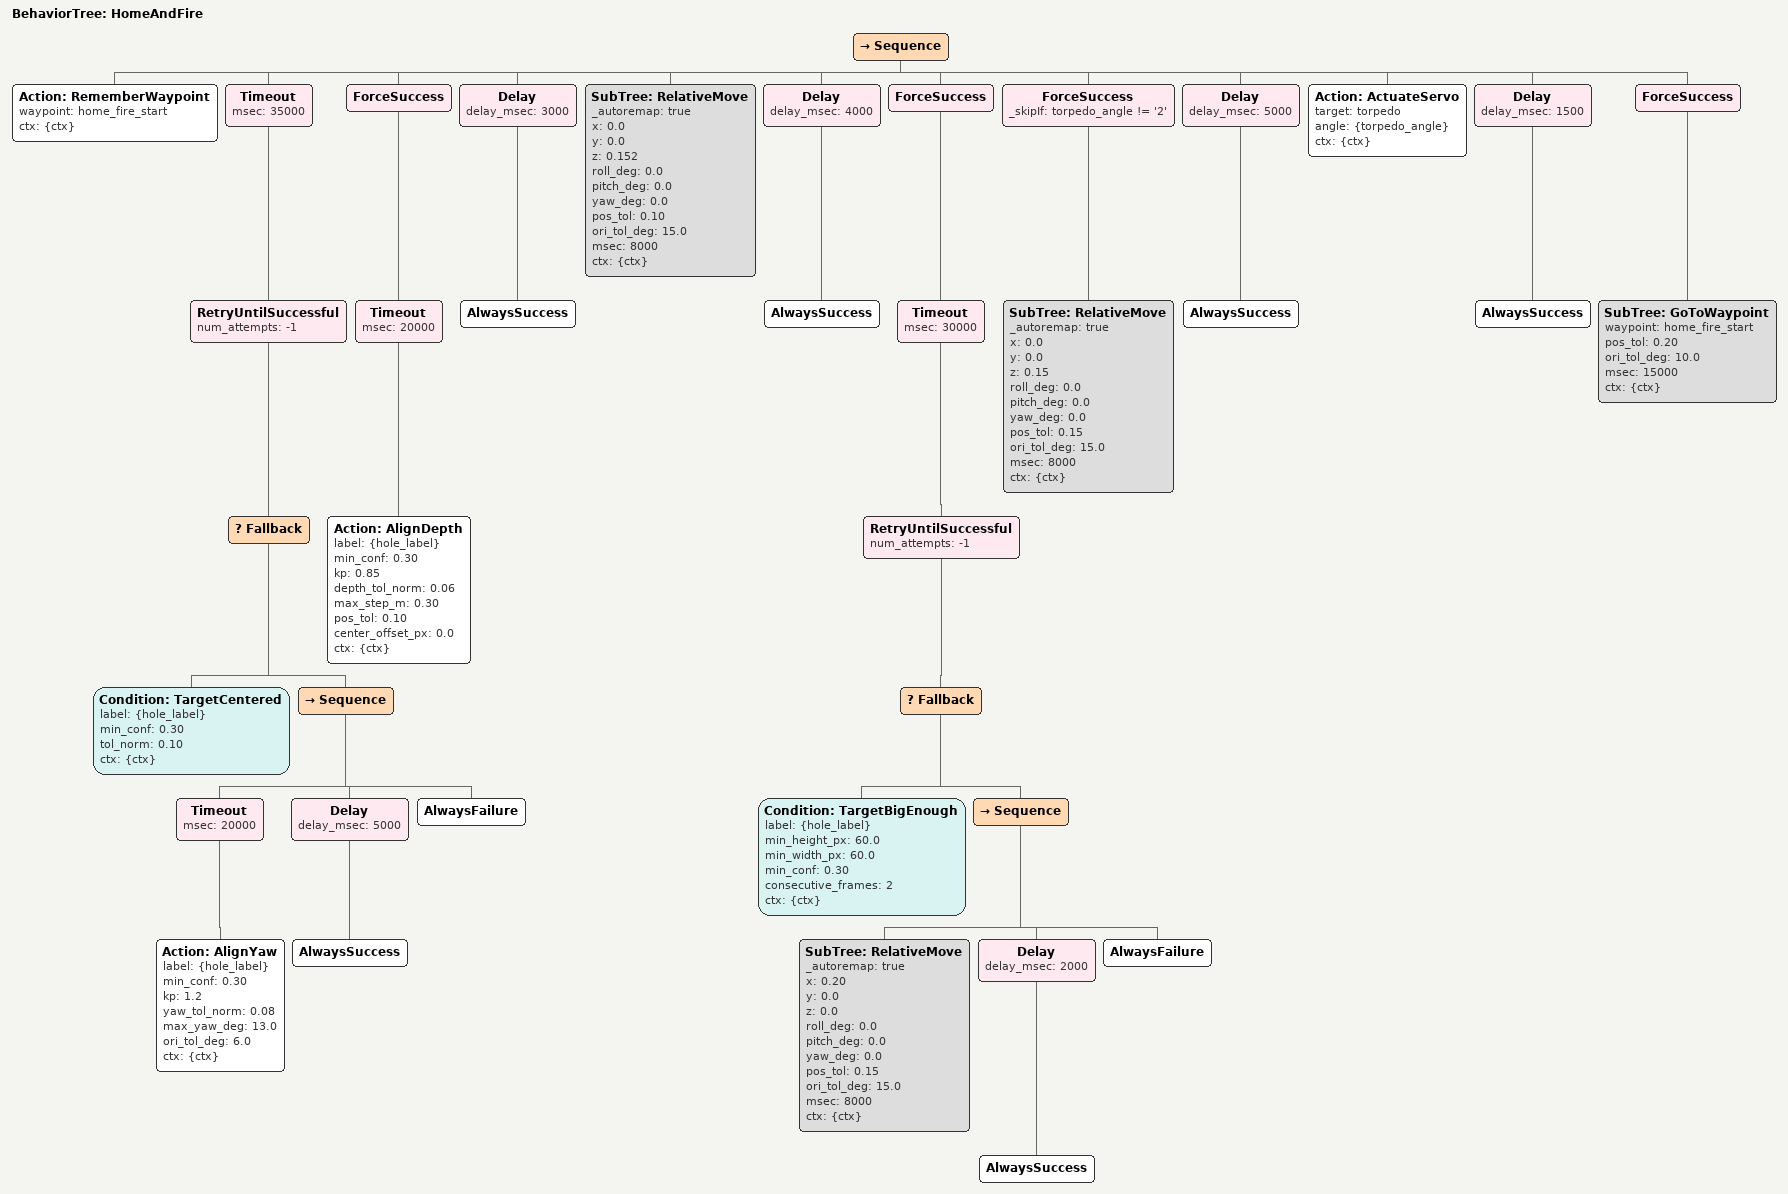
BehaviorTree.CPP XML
<root BTCPP_format="4">
  <BehaviorTree ID="HomeAndFire">
    <Sequence>

      <!-- Save the pose we started from; we return to it after firing. -->
      <Action ID="RememberWaypoint" waypoint="home_fire_start" ctx="{ctx}"/>

      <!-- 1) YAW first: home until the hole sits within tol_norm of image
           centre horizontally (TargetCentered only checks x). Each failed
           gate runs one yaw, then re-checks. -->
      <Timeout msec="35000">
        <RetryUntilSuccessful num_attempts="-1">
          <Fallback>

            <Condition ID="TargetCentered"
                       label="{hole_label}"
                       min_conf="0.30"
                       tol_norm="0.10"
                       ctx="{ctx}"/>

            <Sequence>
              <Timeout msec="20000">
                <Action ID="AlignYaw"
                        label="{hole_label}"
                        min_conf="0.30"
                        kp="1.2"
                        yaw_tol_norm="0.08"
                        max_yaw_deg="13.0"
                        ori_tol_deg="6.0"
                        ctx="{ctx}"/>
              </Timeout>

              <Delay delay_msec="5000"><AlwaysSuccess/></Delay>
              <AlwaysFailure/>
            </Sequence>

          </Fallback>
        </RetryUntilSuccessful>
      </Timeout>

      <ForceSuccess>
        <Timeout msec="20000">
          <Action ID="AlignDepth"
                  label="{hole_label}"
                  min_conf="0.30"
                  kp="0.85"
                  depth_tol_norm="0.06"
                  max_step_m="0.30"
                  pos_tol="0.10"
                  center_offset_px="0.0"
                  ctx="{ctx}"/>
        </Timeout>
      </ForceSuccess>

      <Delay delay_msec="3000"><AlwaysSuccess/></Delay>

      <SubTree ID="RelativeMove" _autoremap="true"
               x="0.0" y="0.0" z="0.152"
               roll_deg="0.0" pitch_deg="0.0" yaw_deg="0.0"
               pos_tol="0.10" ori_tol_deg="15.0" msec="8000" ctx="{ctx}"/>

      <Delay delay_msec="4000"><AlwaysSuccess/></Delay>

      <!-- Creep toward the hole until it's big enough in frame (or give up
           after 30 s and fire from where we are). -->
      <ForceSuccess>
        <Timeout msec="30000">
          <RetryUntilSuccessful num_attempts="-1">
            <Fallback>
              <Condition ID="TargetBigEnough"
                         label="{hole_label}"
                         min_height_px="60.0"
                         min_width_px="60.0"
                         min_conf="0.30"
                         consecutive_frames="2"
                         ctx="{ctx}"/>
              <Sequence>
                <SubTree ID="RelativeMove" _autoremap="true"
                         x="0.20" y="0.0" z="0.0"
                         roll_deg="0.0" pitch_deg="0.0" yaw_deg="0.0"
                         pos_tol="0.15" ori_tol_deg="15.0" msec="8000" ctx="{ctx}"/>
                <Delay delay_msec="2000"><AlwaysSuccess/></Delay>
                <AlwaysFailure/>
              </Sequence>
            </Fallback>
          </RetryUntilSuccessful>
        </Timeout>
      </ForceSuccess>

      <!-- The angle-2 (small hole) barrel needs the sub 0.25 m higher.
           torpedo_angle arrives as a string port, hence the quoted '2'. -->
      <ForceSuccess _skipIf="torpedo_angle != '2'">
        <SubTree ID="RelativeMove" _autoremap="true"
                 x="0.0" y="0.0" z="0.15"
                 roll_deg="0.0" pitch_deg="0.0" yaw_deg="0.0"
                 pos_tol="0.15" ori_tol_deg="15.0" msec="8000" ctx="{ctx}"/>
      </ForceSuccess>

      <Delay delay_msec="5000"><AlwaysSuccess/></Delay>

      <!-- Fire, then let the torpedo clear before the next step. -->
      <Action ID="ActuateServo" target="torpedo" angle="{torpedo_angle}" ctx="{ctx}"/>
      <Delay delay_msec="1500"><AlwaysSuccess/></Delay>

      <!-- Return to the start pose so the next HomeAndFire begins from the
           same spot. ForceSuccess: a slow return shouldn't fail the shot we
           already took. -->
      <ForceSuccess>
        <SubTree ID="GoToWaypoint"
                 waypoint="home_fire_start"
                 pos_tol="0.20" ori_tol_deg="10.0" msec="15000"
                 ctx="{ctx}"/>
      </ForceSuccess>

    </Sequence>
  </BehaviorTree>
</root>
